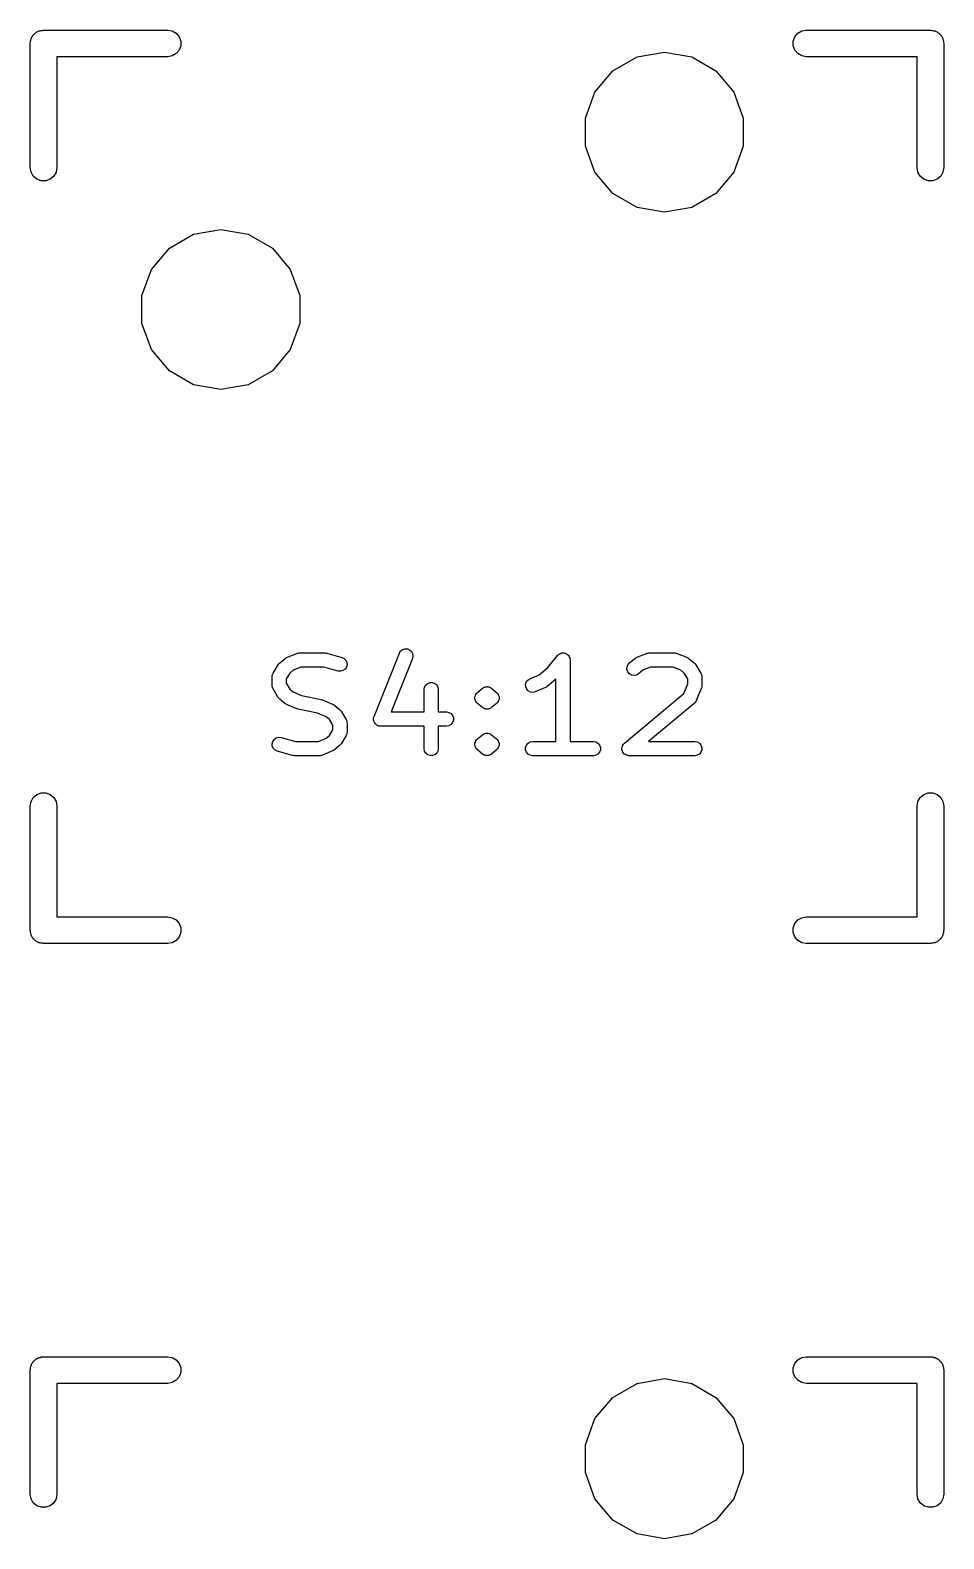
# Model space of a CAD drawing. Extents: x 15 to 276, y -105 to -15.
# Drawn here: x 243.46 to 256.54, y -37.07 to -15.46 of the extents above; entities that cross this region are included whole.
import ezdxf

# ---------------------------------------------------------------- set-up
doc = ezdxf.new("R2010")
doc.units = 0
doc.header["$MEASUREMENT"] = 0
doc.layers.add('BLACK', color=7, linetype='CONTINUOUS')

msp = doc.modelspace()

# ---------------------------------------------------------------- linework, layer by layer
at = {"layer": 'Black'}
for p, q in [((243.479, -15.5704), (243.485, -15.5547)), ((243.485, -15.5547), (243.496, -15.542)), ((243.496, -15.542), (243.504, -15.5275)), ((243.504, -15.5275), (243.517, -15.5168)), ((243.517, -15.5168), (243.528, -15.5041)), ((243.528, -15.5041), (243.542, -15.4957)), ((243.542, -15.4957), (243.555, -15.485)), ((243.555, -15.485), (243.57, -15.4793)), ((243.57, -15.4793), (243.585, -15.471)), ((243.585, -15.471), (243.601, -15.4681)), ((243.601, -15.4681), (243.617, -15.4624)), ((243.617, -15.4624), (243.634, -15.4624)), ((243.634, -15.4624), (243.65, -15.4595)), ((243.65, -15.4595), (245.428, -15.4595)), ((245.428, -15.4595), (245.493, -15.471)), ((245.493, -15.471), (245.55, -15.5041)), ((245.55, -15.5041), (245.593, -15.5547)), ((245.593, -15.5547), (245.616, -15.6169)), ((254.384, -15.6169), (254.407, -15.5547)), ((254.407, -15.5547), (254.45, -15.5041)), ((254.45, -15.5041), (254.507, -15.471)), ((254.507, -15.471), (254.572, -15.4595)), ((254.572, -15.4595), (256.35, -15.4595)), ((256.35, -15.4595), (256.366, -15.4624)), ((256.366, -15.4624), (256.383, -15.4624)), ((256.383, -15.4624), (256.399, -15.4681)), ((256.399, -15.4681), (256.415, -15.471)), ((256.415, -15.471), (256.43, -15.4793)), ((256.43, -15.4793), (256.445, -15.485)), ((256.445, -15.485), (256.458, -15.4957)), ((256.458, -15.4957), (256.472, -15.5041)), ((256.472, -15.5041), (256.483, -15.5168)), ((256.483, -15.5168), (256.496, -15.5275)), ((256.496, -15.5275), (256.504, -15.542)), ((256.504, -15.542), (256.515, -15.5547)), ((256.515, -15.5547), (256.521, -15.5704)), ((243.459, -15.65), (243.462, -15.6336)), ((243.459, -17.428), (243.459, -15.65)), ((243.462, -15.6169), (243.468, -15.6013)), ((243.462, -15.6336), (243.462, -15.6169)), ((243.468, -15.6013), (243.471, -15.5848)), ((243.471, -15.5848), (243.479, -15.5704)), ((245.593, -15.7452), (245.55, -15.7959)), ((245.616, -15.6831), (245.593, -15.7452)), ((245.616, -15.6169), (245.616, -15.6831)), ((252.148, -15.8418), (252.54, -15.7726)), ((252.54, -15.7726), (252.932, -15.8418)), ((254.384, -15.6831), (254.384, -15.6169)), ((254.407, -15.7452), (254.384, -15.6831)), ((254.45, -15.7959), (254.407, -15.7452)), ((256.521, -15.5704), (256.529, -15.5848)), ((256.529, -15.5848), (256.532, -15.6013)), ((256.532, -15.6013), (256.538, -15.6169)), ((256.538, -15.6169), (256.538, -15.6336)), ((256.538, -15.6336), (256.541, -15.65)), ((256.541, -15.65), (256.541, -17.428)), ((245.428, -15.8405), (243.84, -15.8405)), ((243.84, -15.8405), (243.84, -17.428)), ((245.493, -15.829), (245.428, -15.8405)), ((245.55, -15.7959), (245.493, -15.829)), ((251.802, -16.0411), (252.148, -15.8418)), ((252.932, -15.8418), (253.278, -16.0411)), ((254.507, -15.829), (254.45, -15.7959)), ((254.572, -15.8405), (254.507, -15.829)), ((256.159, -15.8405), (254.572, -15.8405)), ((256.159, -17.428), (256.159, -15.8405)), ((251.546, -16.3463), (251.802, -16.0411)), ((253.278, -16.0411), (253.534, -16.3463)), ((251.41, -16.7208), (251.546, -16.3463)), ((253.534, -16.3463), (253.67, -16.7208)), ((251.41, -17.1192), (251.41, -16.7208)), ((253.67, -16.7208), (253.67, -17.1192)), ((251.546, -17.4937), (251.41, -17.1192)), ((253.67, -17.1192), (253.534, -17.4937)), ((243.471, -17.4932), (243.459, -17.428)), ((243.504, -17.5505), (243.471, -17.4932)), ((243.829, -17.4932), (243.796, -17.5505)), ((243.84, -17.428), (243.829, -17.4932)), ((251.802, -17.7989), (251.546, -17.4937)), ((253.534, -17.4937), (253.278, -17.7989)), ((256.171, -17.4932), (256.159, -17.428)), ((256.204, -17.5505), (256.171, -17.4932)), ((256.529, -17.4932), (256.496, -17.5505)), ((256.541, -17.428), (256.529, -17.4932)), ((243.555, -17.593), (243.504, -17.5505)), ((243.617, -17.6156), (243.555, -17.593)), ((243.683, -17.6156), (243.617, -17.6156)), ((243.745, -17.593), (243.683, -17.6156)), ((243.796, -17.5505), (243.745, -17.593)), ((256.255, -17.593), (256.204, -17.5505)), ((256.317, -17.6156), (256.255, -17.593)), ((256.383, -17.6156), (256.317, -17.6156)), ((256.445, -17.593), (256.383, -17.6156)), ((256.496, -17.5505), (256.445, -17.593)), ((252.148, -17.9982), (251.802, -17.7989)), ((253.278, -17.7989), (252.932, -17.9982)), ((252.54, -18.0674), (252.148, -17.9982)), ((252.932, -17.9982), (252.54, -18.0674)), ((245.798, -18.3818), (246.19, -18.3126)), ((246.19, -18.3126), (246.582, -18.3818)), ((245.196, -18.8863), (245.452, -18.5811)), ((245.452, -18.5811), (245.798, -18.3818)), ((246.582, -18.3818), (246.928, -18.5811)), ((246.928, -18.5811), (247.184, -18.8863)), ((245.06, -19.2608), (245.196, -18.8863)), ((247.184, -18.8863), (247.32, -19.2608)), ((245.06, -19.6592), (245.06, -19.2608)), ((247.32, -19.2608), (247.32, -19.6592)), ((245.196, -20.0337), (245.06, -19.6592)), ((247.32, -19.6592), (247.184, -20.0337)), ((245.452, -20.3389), (245.196, -20.0337)), ((247.184, -20.0337), (246.928, -20.3389)), ((245.798, -20.5382), (245.452, -20.3389)), ((246.928, -20.3389), (246.582, -20.5382)), ((246.19, -20.6074), (245.798, -20.5382)), ((246.582, -20.5382), (246.19, -20.6074)), ((247.131, -24.4462), (247.276, -24.3857)), ((247.276, -24.3857), (247.278, -24.3852)), ((247.278, -24.3852), (247.28, -24.3841)), ((247.28, -24.3841), (247.295, -24.3814)), ((247.295, -24.3814), (247.31, -24.378)), ((247.31, -24.378), (247.313, -24.3783)), ((247.313, -24.3783), (247.315, -24.3779)), ((247.315, -24.3779), (247.678, -24.3779)), ((247.678, -24.3779), (247.691, -24.3803)), ((247.691, -24.3803), (247.705, -24.3816)), ((247.705, -24.3816), (247.923, -24.4421)), ((248.382, -25.2885), (248.745, -24.3813)), ((248.745, -24.3813), (248.763, -24.3513)), ((248.763, -24.3513), (248.791, -24.3295)), ((248.791, -24.3295), (248.824, -24.3185)), ((248.824, -24.3185), (248.86, -24.3196)), ((248.86, -24.3196), (248.892, -24.3327)), ((248.892, -24.3327), (248.919, -24.3562)), ((248.919, -24.3562), (248.935, -24.3873)), ((248.935, -24.3873), (248.94, -24.4222)), ((250.871, -24.5895), (251.009, -24.4161)), ((251.009, -24.4161), (251.01, -24.4153)), ((251.01, -24.4153), (251.011, -24.4142)), ((251.011, -24.4142), (251.023, -24.4036)), ((251.023, -24.4036), (251.036, -24.3927)), ((251.036, -24.3927), (251.037, -24.3923)), ((251.037, -24.3923), (251.038, -24.3915)), ((251.038, -24.3915), (251.053, -24.3859)), ((251.053, -24.3859), (251.069, -24.3799)), ((251.069, -24.3799), (251.07, -24.3799)), ((251.07, -24.3799), (251.071, -24.3795)), ((251.071, -24.3795), (251.087, -24.3795)), ((251.087, -24.3795), (251.104, -24.3791)), ((251.104, -24.3791), (251.105, -24.3795)), ((251.105, -24.3795), (251.106, -24.3795)), ((251.106, -24.3795), (251.122, -24.3851)), ((251.122, -24.3851), (251.137, -24.3904)), ((251.137, -24.3904), (251.138, -24.3911)), ((251.138, -24.3911), (251.139, -24.3915)), ((251.139, -24.3915), (251.152, -24.4021)), ((251.152, -24.4021), (251.165, -24.4124)), ((251.165, -24.4124), (251.165, -24.4134)), ((251.165, -24.4134), (251.166, -24.4142)), ((251.166, -24.4142), (251.175, -24.4285)), ((252.138, -24.4462), (252.283, -24.3857)), ((252.283, -24.3857), (252.286, -24.3852)), ((252.286, -24.3852), (252.288, -24.3841)), ((252.288, -24.3841), (252.303, -24.3814)), ((252.303, -24.3814), (252.318, -24.378)), ((252.318, -24.378), (252.32, -24.3783)), ((252.32, -24.3783), (252.322, -24.3779)), ((252.322, -24.3779), (252.685, -24.3779)), ((252.685, -24.3779), (252.687, -24.3783)), ((252.687, -24.3783), (252.69, -24.378)), ((252.69, -24.378), (252.705, -24.3814)), ((252.705, -24.3814), (252.72, -24.3841)), ((252.72, -24.3841), (252.722, -24.3852)), ((252.722, -24.3852), (252.724, -24.3857)), ((252.724, -24.3857), (252.869, -24.4462)), ((246.937, -24.6692), (247.01, -24.5482)), ((247.01, -24.5482), (247.021, -24.5354)), ((247.021, -24.5354), (247.032, -24.5224)), ((247.032, -24.5224), (247.105, -24.4619)), ((247.105, -24.4619), (247.118, -24.4544)), ((247.118, -24.4544), (247.131, -24.4462)), ((247.223, -24.6279), (247.175, -24.6675)), ((247.335, -24.5811), (247.223, -24.6279)), ((247.664, -24.5811), (247.335, -24.5811)), ((247.868, -24.6379), (247.664, -24.5811)), ((247.938, -24.6325), (247.903, -24.6413)), ((247.923, -24.4421), (247.954, -24.4573)), ((247.967, -24.6125), (247.938, -24.6325)), ((247.954, -24.4573), (247.979, -24.4825)), ((247.987, -24.5838), (247.967, -24.6125)), ((247.979, -24.4825), (247.994, -24.5146)), ((247.997, -24.5498), (247.987, -24.5838)), ((247.994, -24.5146), (247.997, -24.5498)), ((248.933, -24.4568), (248.626, -25.2246)), ((248.94, -24.4222), (248.933, -24.4568)), ((250.745, -24.694), (250.871, -24.5895)), ((251.175, -24.4285), (251.183, -24.4426)), ((251.183, -24.4426), (251.183, -24.4437)), ((251.183, -24.4437), (251.184, -24.4448)), ((251.184, -24.4448), (251.187, -24.461)), ((251.187, -24.461), (251.19, -24.4771)), ((251.19, -24.4771), (251.19, -24.4783)), ((251.19, -24.4783), (251.19, -24.4795)), ((251.19, -24.4795), (251.19, -25.6479)), ((252.004, -24.6178), (252.005, -24.5825)), ((252.016, -24.651), (252.004, -24.6178)), ((252.005, -24.5825), (252.017, -24.5494)), ((252.017, -24.5494), (252.04, -24.5224)), ((252.04, -24.5224), (252.112, -24.4619)), ((252.112, -24.4619), (252.125, -24.4544)), ((252.125, -24.4544), (252.138, -24.4462)), ((252.23, -24.6279), (252.17, -24.6785)), ((252.343, -24.5811), (252.23, -24.6279)), ((252.665, -24.5811), (252.343, -24.5811)), ((252.777, -24.6279), (252.665, -24.5811)), ((252.825, -24.6675), (252.777, -24.6279)), ((252.869, -24.4462), (252.882, -24.4544)), ((252.882, -24.4544), (252.895, -24.4619)), ((252.895, -24.4619), (252.968, -24.5224)), ((252.968, -24.5224), (252.979, -24.5354)), ((252.979, -24.5354), (252.99, -24.5482)), ((252.99, -24.5482), (253.063, -24.6692)), ((246.923, -24.7214), (246.925, -24.7118)), ((246.923, -24.8424), (246.923, -24.7214)), ((246.925, -24.852), (246.923, -24.8424)), ((246.925, -24.7021), (246.928, -24.6946)), ((246.925, -24.7118), (246.925, -24.7021)), ((246.928, -24.6946), (246.929, -24.6867)), ((246.929, -24.6867), (246.934, -24.6782)), ((246.934, -24.6782), (246.937, -24.6692)), ((247.175, -24.6675), (247.126, -24.7496)), ((247.126, -24.7496), (247.126, -24.8142)), ((247.126, -24.8142), (247.175, -24.8963)), ((247.903, -24.6413), (247.868, -24.6379)), ((249.106, -24.8681), (249.124, -24.8376)), ((249.124, -24.8376), (249.151, -24.8149)), ((249.151, -24.8149), (249.184, -24.8028)), ((249.184, -24.8028), (249.219, -24.8028)), ((249.219, -24.8028), (249.253, -24.8149)), ((249.253, -24.8149), (249.28, -24.8376)), ((249.28, -24.8376), (249.297, -24.8681)), ((250.552, -24.8293), (250.563, -24.7957)), ((250.554, -24.8646), (250.552, -24.8293)), ((250.563, -24.7957), (250.584, -24.7676)), ((250.584, -24.7676), (250.614, -24.7486)), ((250.614, -24.7486), (250.745, -24.694)), ((250.987, -24.7569), (250.863, -24.86)), ((250.987, -25.6479), (250.987, -24.7569)), ((252.039, -24.6781), (252.016, -24.651)), ((252.069, -24.6958), (252.039, -24.6781)), ((252.104, -24.7021), (252.069, -24.6958)), ((252.139, -24.6961), (252.104, -24.7021)), ((252.17, -24.6785), (252.139, -24.6961)), ((252.818, -24.9622), (252.874, -24.8228)), ((252.874, -24.7496), (252.825, -24.6675)), ((252.874, -24.8228), (252.874, -24.7496)), ((253.063, -24.6692), (253.066, -24.6782)), ((253.066, -24.6782), (253.071, -24.6867)), ((253.071, -24.6867), (253.072, -24.6946)), ((253.072, -24.6946), (253.075, -24.7021)), ((253.077, -24.8456), (253.074, -24.8613)), ((253.075, -24.7021), (253.075, -24.7118)), ((253.075, -24.7118), (253.077, -24.7214)), ((253.077, -24.7214), (253.077, -24.8424)), ((253.077, -24.8424), (253.077, -24.844)), ((253.077, -24.844), (253.077, -24.8456)), ((246.925, -24.8617), (246.925, -24.852)), ((246.928, -24.8692), (246.925, -24.8617)), ((246.929, -24.8771), (246.928, -24.8692)), ((246.934, -24.8856), (246.929, -24.8771)), ((246.937, -24.8947), (246.934, -24.8856)), ((247.01, -25.0156), (246.937, -24.8947)), ((247.021, -25.0284), (247.01, -25.0156)), ((247.032, -25.0414), (247.021, -25.0284)), ((247.105, -25.1019), (247.032, -25.0414)), ((247.175, -24.8963), (247.223, -24.9359)), ((247.223, -24.9359), (247.345, -24.9868)), ((247.345, -24.9868), (247.626, -25.0453)), ((247.626, -25.0453), (247.635, -25.0489)), ((247.635, -25.0489), (247.644, -25.051)), ((247.644, -25.051), (247.789, -25.1115)), ((249.1, -24.9029), (249.106, -24.8681)), ((249.1, -25.2246), (249.1, -24.9029)), ((249.297, -24.8681), (249.303, -24.9029)), ((249.303, -24.9029), (249.303, -25.2246)), ((249.827, -25.0058), (249.833, -24.9896)), ((249.827, -25.0062), (249.827, -25.0058)), ((249.827, -25.0065), (249.827, -25.0062)), ((249.827, -25.0238), (249.827, -25.0065)), ((249.827, -25.0411), (249.827, -25.0238)), ((249.827, -25.0414), (249.827, -25.0411)), ((249.827, -25.0418), (249.827, -25.0414)), ((249.833, -25.0581), (249.827, -25.0418)), ((249.833, -24.9896), (249.839, -24.9733)), ((249.839, -25.0743), (249.833, -25.0581)), ((249.839, -24.973), (249.84, -24.9727)), ((249.839, -24.9733), (249.839, -24.973)), ((249.84, -24.9727), (249.851, -24.9594)), ((249.851, -24.9594), (249.862, -24.9462)), ((249.862, -24.9458), (249.935, -24.8853)), ((249.862, -24.946), (249.862, -24.9458)), ((249.862, -24.9462), (249.862, -24.946)), ((249.935, -24.8853), (249.943, -24.8809)), ((249.943, -24.8809), (249.949, -24.8753)), ((249.949, -24.8753), (249.957, -24.8724)), ((249.957, -24.8724), (249.965, -24.868)), ((249.965, -24.8679), (249.966, -24.8677)), ((249.965, -24.868), (249.965, -24.8679)), ((249.966, -24.8677), (249.974, -24.8663)), ((249.974, -24.8663), (249.982, -24.8633)), ((249.982, -24.8633), (249.991, -24.8633)), ((249.991, -24.8633), (250, -24.8617)), ((250, -24.8617), (250, -24.8618)), ((250, -24.8618), (250, -24.8617)), ((250, -24.8617), (250.009, -24.8633)), ((250.009, -24.8633), (250.018, -24.8633)), ((250.018, -24.8633), (250.026, -24.8663)), ((250.026, -24.8663), (250.034, -24.8677)), ((250.034, -24.8677), (250.035, -24.8679)), ((250.035, -24.8679), (250.035, -24.868)), ((250.035, -24.868), (250.043, -24.8724)), ((250.043, -24.8724), (250.051, -24.8753)), ((250.051, -24.8753), (250.057, -24.8809)), ((250.057, -24.8809), (250.065, -24.8853)), ((250.065, -24.8853), (250.138, -24.9458)), ((250.138, -24.9458), (250.138, -24.946)), ((250.138, -24.946), (250.138, -24.9462)), ((250.138, -24.9462), (250.149, -24.9594)), ((250.149, -24.9594), (250.16, -24.9727)), ((250.16, -24.9727), (250.161, -24.973)), ((250.161, -24.973), (250.161, -24.9733)), ((250.161, -24.9733), (250.167, -24.9895)), ((250.167, -25.058), (250.161, -25.0743)), ((250.167, -24.9895), (250.173, -25.0058)), ((250.173, -25.0418), (250.167, -25.058)), ((250.173, -25.0058), (250.173, -25.0062)), ((250.173, -25.0062), (250.173, -25.0065)), ((250.173, -25.0065), (250.173, -25.0238)), ((250.173, -25.0238), (250.173, -25.0411)), ((250.173, -25.0411), (250.173, -25.0414)), ((250.173, -25.0414), (250.173, -25.0418)), ((250.568, -24.8971), (250.554, -24.8646)), ((250.591, -24.9231), (250.568, -24.8971)), ((250.623, -24.9393), (250.591, -24.9231)), ((250.658, -24.9439), (250.623, -24.9393)), ((250.692, -24.9362), (250.658, -24.9439)), ((250.837, -24.8757), (250.692, -24.9362)), ((250.85, -24.8675), (250.837, -24.8757)), ((250.863, -24.86), (250.85, -24.8675)), ((251.967, -25.6715), (252.818, -24.9622)), ((252.997, -25.0615), (252.993, -25.0679)), ((253.07, -24.8801), (252.997, -25.0615)), ((253.071, -24.8771), (253.07, -24.8785)), ((253.07, -24.8785), (253.07, -24.8801)), ((253.074, -24.8613), (253.071, -24.8771)), ((247.118, -25.1094), (247.105, -25.1019)), ((247.131, -25.1176), (247.118, -25.1094)), ((247.276, -25.1781), (247.131, -25.1176)), ((247.285, -25.1802), (247.276, -25.1781)), ((247.294, -25.1837), (247.285, -25.1802)), ((247.575, -25.2423), (247.294, -25.1837)), ((247.697, -25.2931), (247.575, -25.2423)), ((247.789, -25.1115), (247.802, -25.1196)), ((247.802, -25.1196), (247.815, -25.1272)), ((247.815, -25.1272), (247.888, -25.1877)), ((247.888, -25.1877), (247.899, -25.2006)), ((247.899, -25.2006), (247.91, -25.2134)), ((247.91, -25.2134), (247.983, -25.3344)), ((248.626, -25.2246), (249.1, -25.2246)), ((249.303, -25.2246), (249.419, -25.2246)), ((249.419, -25.2246), (249.454, -25.2307)), ((249.454, -25.2307), (249.485, -25.2484)), ((249.485, -25.2484), (249.507, -25.2754)), ((249.507, -25.2754), (249.519, -25.3085)), ((249.839, -25.0746), (249.839, -25.0743)), ((249.84, -25.0749), (249.839, -25.0746)), ((249.851, -25.0882), (249.84, -25.0749)), ((249.862, -25.1014), (249.851, -25.0882)), ((249.862, -25.1016), (249.862, -25.1014)), ((249.862, -25.1019), (249.862, -25.1016)), ((249.935, -25.1623), (249.862, -25.1019)), ((249.943, -25.1667), (249.935, -25.1623)), ((249.949, -25.1723), (249.943, -25.1667)), ((249.957, -25.1753), (249.949, -25.1723)), ((249.965, -25.1796), (249.957, -25.1753)), ((249.965, -25.1797), (249.965, -25.1796)), ((249.966, -25.1799), (249.965, -25.1797)), ((249.974, -25.1814), (249.966, -25.1799)), ((249.982, -25.1843), (249.974, -25.1814)), ((249.991, -25.1843), (249.982, -25.1843)), ((250, -25.1859), (249.991, -25.1843)), ((250.009, -25.1843), (250, -25.1859)), ((250, -25.1859), (250, -25.1858)), ((250, -25.1858), (250, -25.1859)), ((250.018, -25.1843), (250.009, -25.1843)), ((250.026, -25.1814), (250.018, -25.1843)), ((250.034, -25.1799), (250.026, -25.1814)), ((250.035, -25.1797), (250.034, -25.1799)), ((250.043, -25.1753), (250.035, -25.1796)), ((250.035, -25.1796), (250.035, -25.1797)), ((250.051, -25.1723), (250.043, -25.1753)), ((250.057, -25.1667), (250.051, -25.1723)), ((250.065, -25.1623), (250.057, -25.1667)), ((250.138, -25.1019), (250.065, -25.1623)), ((250.149, -25.0882), (250.138, -25.1014)), ((250.138, -25.1014), (250.138, -25.1016)), ((250.138, -25.1016), (250.138, -25.1019)), ((250.16, -25.0749), (250.149, -25.0882)), ((250.161, -25.0746), (250.16, -25.0749)), ((250.161, -25.0743), (250.161, -25.0746)), ((252.968, -25.1019), (252.313, -25.6479)), ((252.973, -25.0962), (252.968, -25.1019)), ((252.979, -25.0915), (252.973, -25.0962)), ((252.984, -25.0828), (252.979, -25.0915)), ((252.991, -25.0749), (252.984, -25.0828)), ((252.993, -25.0679), (252.991, -25.0749)), ((247.745, -25.3327), (247.697, -25.2931)), ((247.794, -25.4148), (247.745, -25.3327)), ((247.745, -25.5615), (247.794, -25.4795)), ((247.794, -25.4795), (247.794, -25.4148)), ((247.983, -25.3344), (247.986, -25.3435)), ((247.986, -25.3435), (247.991, -25.3519)), ((247.991, -25.3519), (247.992, -25.3598)), ((247.992, -25.3598), (247.995, -25.3673)), ((247.995, -25.3673), (247.995, -25.3771)), ((247.995, -25.3771), (247.997, -25.3867)), ((247.997, -25.3867), (247.997, -25.5076)), ((248.374, -25.323), (248.376, -25.3158)), ((248.376, -25.3334), (248.374, -25.323)), ((248.376, -25.3085), (248.38, -25.2987)), ((248.376, -25.3158), (248.376, -25.3085)), ((248.376, -25.3438), (248.376, -25.3334)), ((248.378, -25.3507), (248.376, -25.3438)), ((248.379, -25.3579), (248.378, -25.3507)), ((248.384, -25.3672), (248.379, -25.3579)), ((248.38, -25.2987), (248.382, -25.2885)), ((248.388, -25.377), (248.384, -25.3672)), ((248.393, -25.3826), (248.388, -25.377)), ((248.396, -25.389), (248.393, -25.3826)), ((248.404, -25.396), (248.396, -25.389)), ((248.411, -25.404), (248.404, -25.396)), ((248.417, -25.4077), (248.411, -25.404)), ((248.422, -25.4125), (248.417, -25.4077)), ((248.432, -25.4164), (248.422, -25.4125)), ((248.441, -25.4217), (248.432, -25.4164)), ((248.448, -25.4229), (248.441, -25.4217)), ((248.455, -25.4256), (248.448, -25.4229)), ((248.466, -25.426), (248.455, -25.4256)), ((248.476, -25.4278), (248.466, -25.426)), ((249.1, -25.4278), (248.476, -25.4278)), ((249.1, -25.7495), (249.1, -25.4278)), ((249.419, -25.4278), (249.303, -25.4278)), ((249.303, -25.4278), (249.303, -25.7495)), ((249.454, -25.4217), (249.419, -25.4278)), ((249.485, -25.404), (249.454, -25.4217)), ((249.507, -25.377), (249.485, -25.404)), ((249.519, -25.3438), (249.507, -25.377)), ((249.519, -25.3085), (249.519, -25.3438)), ((246.923, -25.6793), (246.933, -25.6453)), ((246.926, -25.7144), (246.923, -25.6793)), ((246.933, -25.6453), (246.953, -25.6166)), ((246.953, -25.6166), (246.982, -25.5966)), ((246.982, -25.5966), (247.017, -25.5878)), ((247.017, -25.5878), (247.052, -25.5912)), ((247.052, -25.5912), (247.256, -25.6479)), ((247.256, -25.6479), (247.585, -25.6479)), ((247.585, -25.6479), (247.697, -25.6012)), ((247.697, -25.6012), (247.745, -25.5615)), ((247.888, -25.7066), (247.815, -25.7671)), ((247.899, -25.6937), (247.888, -25.7066)), ((247.91, -25.6808), (247.899, -25.6937)), ((247.983, -25.5599), (247.91, -25.6808)), ((247.986, -25.5508), (247.983, -25.5599)), ((247.991, -25.5424), (247.986, -25.5508)), ((247.992, -25.5344), (247.991, -25.5424)), ((247.995, -25.5269), (247.992, -25.5344)), ((247.997, -25.5076), (247.995, -25.5172)), ((247.995, -25.5172), (247.995, -25.5269)), ((249.827, -25.6711), (249.833, -25.6548)), ((249.827, -25.6714), (249.827, -25.6711)), ((249.827, -25.6717), (249.827, -25.6714)), ((249.827, -25.6891), (249.827, -25.6717)), ((249.827, -25.7064), (249.827, -25.6891)), ((249.827, -25.7067), (249.827, -25.7064)), ((249.827, -25.707), (249.827, -25.7067)), ((249.833, -25.7234), (249.827, -25.707)), ((249.833, -25.6548), (249.839, -25.6385)), ((249.839, -25.6383), (249.84, -25.638)), ((249.839, -25.6385), (249.839, -25.6383)), ((249.84, -25.638), (249.851, -25.6247)), ((249.851, -25.6247), (249.862, -25.6114)), ((249.862, -25.611), (249.935, -25.5505)), ((249.862, -25.6113), (249.862, -25.611)), ((249.862, -25.6114), (249.862, -25.6113)), ((249.935, -25.5505), (249.943, -25.5462)), ((249.943, -25.5462), (249.949, -25.5406)), ((249.949, -25.5406), (249.957, -25.5376)), ((249.957, -25.5376), (249.965, -25.5332)), ((249.965, -25.5332), (249.966, -25.533)), ((249.965, -25.5332), (249.965, -25.5332)), ((249.966, -25.533), (249.974, -25.5315)), ((249.974, -25.5315), (249.982, -25.5285)), ((249.982, -25.5285), (249.991, -25.5285)), ((249.991, -25.5285), (250, -25.527)), ((250, -25.527), (250, -25.527)), ((250, -25.527), (250, -25.527)), ((250, -25.527), (250.009, -25.5285)), ((250.009, -25.5285), (250.018, -25.5285)), ((250.018, -25.5285), (250.026, -25.5315)), ((250.026, -25.5315), (250.034, -25.533)), ((250.034, -25.533), (250.035, -25.5332)), ((250.035, -25.5332), (250.035, -25.5332)), ((250.035, -25.5332), (250.043, -25.5376)), ((250.043, -25.5376), (250.051, -25.5406)), ((250.051, -25.5406), (250.057, -25.5462)), ((250.057, -25.5462), (250.065, -25.5505)), ((250.065, -25.5505), (250.138, -25.611)), ((250.138, -25.611), (250.138, -25.6113)), ((250.138, -25.6113), (250.138, -25.6114)), ((250.138, -25.6114), (250.149, -25.6247)), ((250.149, -25.6247), (250.16, -25.638)), ((250.16, -25.638), (250.161, -25.6383)), ((250.161, -25.6383), (250.161, -25.6385)), ((250.161, -25.6385), (250.167, -25.6548)), ((250.167, -25.6548), (250.173, -25.6711)), ((250.173, -25.707), (250.167, -25.7233)), ((250.173, -25.6711), (250.173, -25.6714)), ((250.173, -25.6714), (250.173, -25.6717)), ((250.173, -25.6717), (250.173, -25.689)), ((250.173, -25.689), (250.173, -25.7064)), ((250.173, -25.7064), (250.173, -25.7067)), ((250.173, -25.7067), (250.173, -25.707)), ((250.553, -25.7319), (250.565, -25.6987)), ((250.565, -25.6987), (250.588, -25.6717)), ((250.588, -25.6717), (250.618, -25.6541)), ((250.618, -25.6541), (250.653, -25.6479)), ((250.653, -25.6479), (250.987, -25.6479)), ((251.19, -25.6479), (251.524, -25.6479)), ((251.524, -25.6479), (251.559, -25.6541)), ((251.559, -25.6541), (251.589, -25.6717)), ((251.589, -25.6717), (251.612, -25.6987)), ((251.612, -25.6987), (251.624, -25.7319)), ((251.938, -25.7151), (251.944, -25.6987)), ((251.944, -25.6984), (251.956, -25.685)), ((251.944, -25.6986), (251.944, -25.6984)), ((251.944, -25.6987), (251.944, -25.6986)), ((251.956, -25.685), (251.967, -25.6717)), ((251.967, -25.6716), (251.967, -25.6715)), ((251.967, -25.6717), (251.967, -25.6716)), ((252.313, -25.6479), (252.975, -25.6479)), ((252.975, -25.6479), (253.01, -25.6541)), ((253.01, -25.6541), (253.041, -25.6717)), ((253.041, -25.6717), (253.063, -25.6987)), ((253.063, -25.6987), (253.075, -25.7319)), ((246.941, -25.7466), (246.926, -25.7144)), ((246.966, -25.7717), (246.941, -25.7466)), ((246.997, -25.7869), (246.966, -25.7717)), ((247.215, -25.8474), (246.997, -25.7869)), ((247.229, -25.8487), (247.215, -25.8474)), ((247.242, -25.8511), (247.229, -25.8487)), ((247.605, -25.8511), (247.242, -25.8511)), ((247.607, -25.8507), (247.605, -25.8511)), ((247.61, -25.851), (247.607, -25.8507)), ((247.625, -25.8477), (247.61, -25.851)), ((247.64, -25.845), (247.625, -25.8477)), ((247.642, -25.8438), (247.64, -25.845)), ((247.644, -25.8433), (247.642, -25.8438)), ((247.789, -25.7828), (247.644, -25.8433)), ((247.802, -25.7746), (247.789, -25.7828)), ((247.815, -25.7671), (247.802, -25.7746)), ((249.106, -25.7843), (249.1, -25.7495)), ((249.124, -25.8148), (249.106, -25.7843)), ((249.151, -25.8375), (249.124, -25.8148)), ((249.184, -25.8496), (249.151, -25.8375)), ((249.219, -25.8496), (249.184, -25.8496)), ((249.253, -25.8375), (249.219, -25.8496)), ((249.28, -25.8148), (249.253, -25.8375)), ((249.297, -25.7843), (249.28, -25.8148)), ((249.303, -25.7495), (249.297, -25.7843)), ((249.839, -25.7395), (249.833, -25.7234)), ((249.839, -25.7398), (249.839, -25.7395)), ((249.84, -25.7401), (249.839, -25.7398)), ((249.851, -25.7534), (249.84, -25.7401)), ((249.862, -25.7667), (249.851, -25.7534)), ((249.862, -25.7668), (249.862, -25.7667)), ((249.862, -25.7671), (249.862, -25.7668)), ((249.935, -25.8276), (249.862, -25.7671)), ((249.943, -25.8319), (249.935, -25.8276)), ((249.949, -25.8375), (249.943, -25.8319)), ((249.957, -25.8405), (249.949, -25.8375)), ((249.965, -25.8449), (249.957, -25.8405)), ((249.966, -25.8451), (249.965, -25.8449)), ((249.965, -25.8449), (249.965, -25.8449)), ((249.974, -25.8466), (249.966, -25.8451)), ((249.982, -25.8496), (249.974, -25.8466)), ((249.991, -25.8496), (249.982, -25.8496)), ((250, -25.8511), (249.991, -25.8496)), ((250.009, -25.8496), (250, -25.8511)), ((250, -25.8511), (250, -25.8511)), ((250, -25.8511), (250, -25.8511)), ((250.018, -25.8496), (250.009, -25.8496)), ((250.026, -25.8466), (250.018, -25.8496)), ((250.034, -25.8451), (250.026, -25.8466)), ((250.035, -25.8449), (250.034, -25.8451)), ((250.043, -25.8405), (250.035, -25.8449)), ((250.035, -25.8449), (250.035, -25.8449)), ((250.051, -25.8375), (250.043, -25.8405)), ((250.057, -25.8319), (250.051, -25.8375)), ((250.065, -25.8276), (250.057, -25.8319)), ((250.138, -25.7671), (250.065, -25.8276)), ((250.149, -25.7534), (250.138, -25.7667)), ((250.138, -25.7667), (250.138, -25.7668)), ((250.138, -25.7668), (250.138, -25.7671)), ((250.16, -25.7401), (250.149, -25.7534)), ((250.161, -25.7398), (250.16, -25.7401)), ((250.167, -25.7233), (250.161, -25.7395)), ((250.161, -25.7395), (250.161, -25.7398)), ((250.553, -25.7672), (250.553, -25.7319)), ((250.565, -25.8003), (250.553, -25.7672)), ((250.588, -25.8274), (250.565, -25.8003)), ((250.618, -25.845), (250.588, -25.8274)), ((250.653, -25.8511), (250.618, -25.845)), ((251.524, -25.8511), (250.653, -25.8511)), ((251.559, -25.845), (251.524, -25.8511)), ((251.589, -25.8274), (251.559, -25.845)), ((251.612, -25.8003), (251.589, -25.8274)), ((251.624, -25.7672), (251.612, -25.8003)), ((251.624, -25.7319), (251.624, -25.7672)), ((251.932, -25.7315), (251.938, -25.7151)), ((251.932, -25.7317), (251.932, -25.7315)), ((251.932, -25.7319), (251.932, -25.7317)), ((251.932, -25.7492), (251.932, -25.7319)), ((251.932, -25.7668), (251.932, -25.7492)), ((251.932, -25.767), (251.932, -25.7668)), ((251.932, -25.7672), (251.932, -25.767)), ((251.938, -25.7835), (251.932, -25.7672)), ((251.944, -25.8), (251.938, -25.7835)), ((251.944, -25.8002), (251.944, -25.8)), ((251.944, -25.8003), (251.944, -25.8002)), ((251.955, -25.8138), (251.944, -25.8003)), ((251.966, -25.8271), (251.955, -25.8138)), ((251.967, -25.8272), (251.966, -25.8271)), ((251.967, -25.8274), (251.967, -25.8272)), ((251.982, -25.8361), (251.967, -25.8274)), ((251.997, -25.8449), (251.982, -25.8361)), ((251.997, -25.845), (251.997, -25.8449)), ((251.997, -25.8449), (251.997, -25.8449)), ((252.015, -25.8481), (251.997, -25.845)), ((252.032, -25.8511), (252.015, -25.8481)), ((252.975, -25.8511), (252.032, -25.8511)), ((252.032, -25.8511), (252.032, -25.8511)), ((252.032, -25.8511), (252.032, -25.8511)), ((253.01, -25.845), (252.975, -25.8511)), ((253.041, -25.8274), (253.01, -25.845)), ((253.063, -25.8003), (253.041, -25.8274)), ((253.075, -25.7672), (253.063, -25.8003)), ((253.075, -25.7319), (253.075, -25.7672)), ((243.459, -26.572), (243.471, -26.5068)), ((243.459, -28.35), (243.459, -26.572)), ((243.471, -26.5068), (243.504, -26.4495)), ((243.504, -26.4495), (243.555, -26.407)), ((243.555, -26.407), (243.617, -26.3844)), ((243.617, -26.3844), (243.683, -26.3844)), ((243.683, -26.3844), (243.745, -26.407)), ((243.745, -26.407), (243.796, -26.4495)), ((243.796, -26.4495), (243.829, -26.5068)), ((243.829, -26.5068), (243.84, -26.572)), ((243.84, -26.572), (243.84, -28.1595)), ((256.159, -26.572), (256.171, -26.5068)), ((256.159, -28.1595), (256.159, -26.572)), ((256.171, -26.5068), (256.204, -26.4495)), ((256.204, -26.4495), (256.255, -26.407)), ((256.255, -26.407), (256.317, -26.3844)), ((256.317, -26.3844), (256.383, -26.3844)), ((256.383, -26.3844), (256.445, -26.407)), ((256.445, -26.407), (256.496, -26.4495)), ((256.496, -26.4495), (256.529, -26.5068)), ((256.529, -26.5068), (256.541, -26.572)), ((256.541, -26.572), (256.541, -28.35)), ((243.84, -28.1595), (245.428, -28.1595)), ((245.428, -28.1595), (245.493, -28.171)), ((245.493, -28.171), (245.55, -28.2041)), ((245.55, -28.2041), (245.593, -28.2547)), ((245.593, -28.2547), (245.616, -28.3169)), ((254.384, -28.3169), (254.407, -28.2547)), ((254.407, -28.2547), (254.45, -28.2041)), ((254.45, -28.2041), (254.507, -28.171)), ((254.507, -28.171), (254.572, -28.1595)), ((254.572, -28.1595), (256.159, -28.1595)), ((243.462, -28.3664), (243.459, -28.35)), ((243.462, -28.3831), (243.462, -28.3664)), ((243.468, -28.3987), (243.462, -28.3831)), ((243.471, -28.4152), (243.468, -28.3987)), ((243.479, -28.4296), (243.471, -28.4152)), ((243.485, -28.4452), (243.479, -28.4296)), ((243.496, -28.458), (243.485, -28.4452)), ((243.504, -28.4725), (243.496, -28.458)), ((243.517, -28.4832), (243.504, -28.4725)), ((243.528, -28.4959), (243.517, -28.4832)), ((243.542, -28.5043), (243.528, -28.4959)), ((243.555, -28.515), (243.542, -28.5043)), ((243.57, -28.5207), (243.555, -28.515)), ((243.585, -28.529), (243.57, -28.5207)), ((245.55, -28.4959), (245.493, -28.529)), ((245.593, -28.4452), (245.55, -28.4959)), ((245.616, -28.3831), (245.593, -28.4452)), ((245.616, -28.3169), (245.616, -28.3831)), ((254.384, -28.3831), (254.384, -28.3169)), ((254.407, -28.4452), (254.384, -28.3831)), ((254.45, -28.4959), (254.407, -28.4452)), ((254.507, -28.529), (254.45, -28.4959)), ((256.43, -28.5207), (256.415, -28.529)), ((256.445, -28.515), (256.43, -28.5207)), ((256.458, -28.5043), (256.445, -28.515)), ((256.472, -28.4959), (256.458, -28.5043)), ((256.483, -28.4832), (256.472, -28.4959)), ((256.496, -28.4725), (256.483, -28.4832)), ((256.504, -28.458), (256.496, -28.4725)), ((256.515, -28.4452), (256.504, -28.458)), ((256.521, -28.4296), (256.515, -28.4452)), ((256.529, -28.4152), (256.521, -28.4296)), ((256.532, -28.3987), (256.529, -28.4152)), ((256.538, -28.3831), (256.532, -28.3987)), ((256.541, -28.35), (256.538, -28.3664)), ((256.538, -28.3664), (256.538, -28.3831)), ((243.601, -28.5319), (243.585, -28.529)), ((243.617, -28.5376), (243.601, -28.5319)), ((243.634, -28.5376), (243.617, -28.5376)), ((243.65, -28.5405), (243.634, -28.5376)), ((245.428, -28.5405), (243.65, -28.5405)), ((245.493, -28.529), (245.428, -28.5405)), ((254.572, -28.5405), (254.507, -28.529)), ((256.35, -28.5405), (254.572, -28.5405)), ((256.366, -28.5376), (256.35, -28.5405)), ((256.383, -28.5376), (256.366, -28.5376)), ((256.399, -28.5319), (256.383, -28.5376)), ((256.415, -28.529), (256.399, -28.5319)), ((243.471, -34.5848), (243.479, -34.5704)), ((243.479, -34.5704), (243.485, -34.5547)), ((243.485, -34.5547), (243.496, -34.542)), ((243.496, -34.542), (243.504, -34.5275)), ((243.504, -34.5275), (243.517, -34.5168)), ((243.517, -34.5168), (243.528, -34.5041)), ((243.528, -34.5041), (243.542, -34.4957)), ((243.542, -34.4957), (243.555, -34.485)), ((243.555, -34.485), (243.57, -34.4793)), ((243.57, -34.4793), (243.585, -34.471)), ((243.585, -34.471), (243.601, -34.4681)), ((243.601, -34.4681), (243.617, -34.4624)), ((243.617, -34.4624), (243.634, -34.4624)), ((243.634, -34.4624), (243.65, -34.4595)), ((243.65, -34.4595), (245.428, -34.4595)), ((245.428, -34.4595), (245.493, -34.471)), ((245.493, -34.471), (245.55, -34.5041)), ((245.55, -34.5041), (245.593, -34.5547)), ((245.593, -34.5547), (245.616, -34.6169)), ((254.384, -34.6169), (254.407, -34.5547)), ((254.407, -34.5547), (254.45, -34.5041)), ((254.45, -34.5041), (254.507, -34.471)), ((254.507, -34.471), (254.572, -34.4595)), ((254.572, -34.4595), (256.35, -34.4595)), ((256.35, -34.4595), (256.366, -34.4624)), ((256.366, -34.4624), (256.383, -34.4624)), ((256.383, -34.4624), (256.399, -34.4681)), ((256.399, -34.4681), (256.415, -34.471)), ((256.415, -34.471), (256.43, -34.4793)), ((256.43, -34.4793), (256.445, -34.485)), ((256.445, -34.485), (256.458, -34.4957)), ((256.458, -34.4957), (256.472, -34.5041)), ((256.472, -34.5041), (256.483, -34.5168)), ((256.483, -34.5168), (256.496, -34.5275)), ((256.496, -34.5275), (256.504, -34.542)), ((256.504, -34.542), (256.515, -34.5547)), ((256.515, -34.5547), (256.521, -34.5704)), ((256.521, -34.5704), (256.529, -34.5848)), ((243.459, -34.65), (243.462, -34.6336)), ((243.459, -36.428), (243.459, -34.65)), ((243.462, -34.6169), (243.468, -34.6013)), ((243.462, -34.6336), (243.462, -34.6169)), ((243.468, -34.6013), (243.471, -34.5848)), ((245.593, -34.7452), (245.55, -34.7959)), ((245.616, -34.6831), (245.593, -34.7452)), ((245.616, -34.6169), (245.616, -34.6831)), ((252.148, -34.8418), (252.54, -34.7726)), ((252.54, -34.7726), (252.932, -34.8418)), ((254.384, -34.6831), (254.384, -34.6169)), ((254.407, -34.7452), (254.384, -34.6831)), ((254.45, -34.7959), (254.407, -34.7452)), ((256.529, -34.5848), (256.532, -34.6013)), ((256.532, -34.6013), (256.538, -34.6169)), ((256.538, -34.6169), (256.538, -34.6336)), ((256.538, -34.6336), (256.541, -34.65)), ((256.541, -34.65), (256.541, -36.428)), ((245.428, -34.8405), (243.84, -34.8405)), ((243.84, -34.8405), (243.84, -36.428)), ((245.493, -34.829), (245.428, -34.8405)), ((245.55, -34.7959), (245.493, -34.829)), ((251.802, -35.0411), (252.148, -34.8418)), ((252.932, -34.8418), (253.278, -35.0411)), ((254.507, -34.829), (254.45, -34.7959)), ((254.572, -34.8405), (254.507, -34.829)), ((256.159, -34.8405), (254.572, -34.8405)), ((256.159, -36.428), (256.159, -34.8405)), ((251.546, -35.3463), (251.802, -35.0411)), ((253.278, -35.0411), (253.534, -35.3463)), ((251.41, -35.7208), (251.546, -35.3463)), ((253.534, -35.3463), (253.67, -35.7208)), ((251.41, -36.1192), (251.41, -35.7208)), ((253.67, -35.7208), (253.67, -36.1192)), ((251.546, -36.4937), (251.41, -36.1192)), ((253.67, -36.1192), (253.534, -36.4937)), ((243.471, -36.4932), (243.459, -36.428)), ((243.504, -36.5505), (243.471, -36.4932)), ((243.829, -36.4932), (243.796, -36.5505)), ((243.84, -36.428), (243.829, -36.4932)), ((251.802, -36.7989), (251.546, -36.4937)), ((253.534, -36.4937), (253.278, -36.7989)), ((256.171, -36.4932), (256.159, -36.428)), ((256.204, -36.5505), (256.171, -36.4932)), ((256.529, -36.4932), (256.496, -36.5505)), ((256.541, -36.428), (256.529, -36.4932)), ((243.555, -36.593), (243.504, -36.5505)), ((243.617, -36.6156), (243.555, -36.593)), ((243.683, -36.6156), (243.617, -36.6156)), ((243.745, -36.593), (243.683, -36.6156)), ((243.796, -36.5505), (243.745, -36.593)), ((256.255, -36.593), (256.204, -36.5505)), ((256.317, -36.6156), (256.255, -36.593)), ((256.383, -36.6156), (256.317, -36.6156)), ((256.445, -36.593), (256.383, -36.6156)), ((256.496, -36.5505), (256.445, -36.593)), ((252.148, -36.9982), (251.802, -36.7989)), ((253.278, -36.7989), (252.932, -36.9982)), ((252.54, -37.0674), (252.148, -36.9982)), ((252.932, -36.9982), (252.54, -37.0674))]:
    msp.add_line(p, q, dxfattribs=at)

doc.saveas('drawing.dxf')
